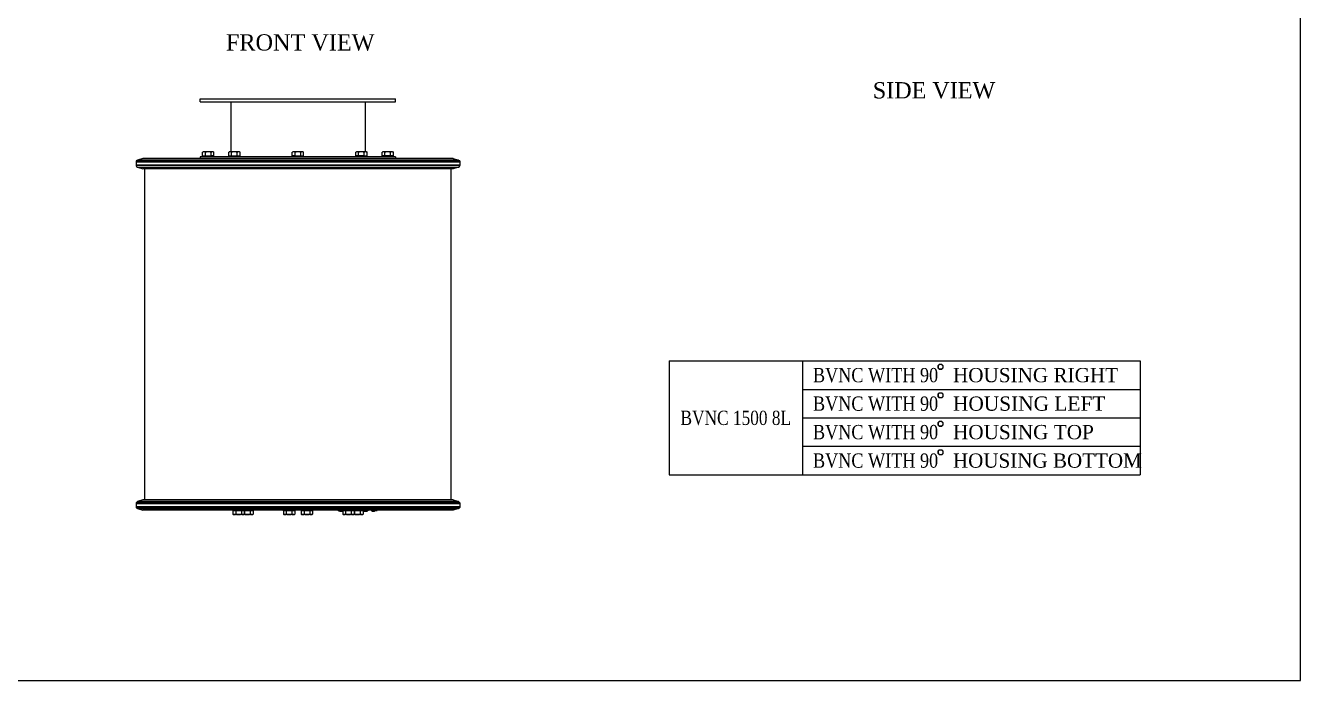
# Model space of a CAD drawing. Header units: millimetres. Extents: x 324 to 7054, y -67 to 2159.
# Drawn here: x 4966 to 7054, y -67 to 1006 of the extents above; entities that cross this region are included whole.
import ezdxf
from ezdxf.enums import TextEntityAlignment as Align

# ---------------------------------------------------------------- set-up
doc = ezdxf.new("R2010")
doc.units = ezdxf.units.MM
doc.header["$LTSCALE"] = 153.67
doc.layers.get('0').update_dxf_attribs({"linetype": 'CONTINUOUS'})
doc.layers.add('00_BUW_DATUM', color=7, linetype='CONTINUOUS')
doc.layers.add('02___PRT_ALL_AXES', color=7, linetype='CONTINUOUS')
doc.styles.get("Standard").update_dxf_attribs({"font": 'times.ttf'})

msp = doc.modelspace()

# ---------------------------------------------------------------- linework, layer by layer
at = {"linetype": 'Continuous'}
for p, q in [((7054, -67), (7054, 2159)), ((5302, 881), (5302, 799.2)), ((5522, 881), (5522, 799.2)), ((5255.7624, 792.8), (5256.01859, 792.8)), ((5260.12909, 792.8), (5260.88038, 792.8)), ((5269.10337, 792.8), (5269.87582, 792.8)), ((5273.98525, 792.8), (5274.2376, 792.8)), ((5298.8177, 792.8), (5299.0553, 792.8)), ((5303.55522, 792.8), (5302.80744, 792.8)), ((5312.54699, 792.8), (5311.75937, 792.8)), ((5317.00869, 792.8), (5317.28136, 792.8)), ((5402.7624, 792.8), (5403.01468, 792.8)), ((5407.12415, 792.8), (5407.89665, 792.8)), ((5416.11939, 792.8), (5416.87102, 792.8)), ((5420.98146, 792.8), (5421.2376, 792.8)), ((5506.70709, 792.8), (5506.95625, 792.8)), ((5511.06866, 792.8), (5511.83772, 792.8)), ((5520.0517, 792.8), (5520.82074, 792.8)), ((5524.93312, 792.8), (5525.1823, 792.8)), ((5549.7624, 792.8), (5550.01859, 792.8)), ((5554.12909, 792.8), (5554.88038, 792.8)), ((5563.10337, 792.8), (5563.87582, 792.8)), ((5567.98525, 792.8), (5568.2376, 792.8)), ((6020, 456.64201), (6791.5, 456.64201)), ((6020, 456.64201), (6020, 269.97535)), ((6238.16667, 456.64201), (6238.16667, 269.97535)), ((6791.5, 456.64201), (6791.5, 269.97535)), ((6238.16667, 409.97535), (6791.5, 409.97535)), ((6238.16667, 363.30868), (6791.5, 363.30868)), ((6238.16667, 316.64201), (6791.5, 316.64201)), ((6020, 269.97535), (6791.5, 269.97535)), ((5305.66573, 211.2), (5305.40809, 211.2)), ((5310.53593, 211.2), (5309.77466, 211.2)), ((5319.51666, 211.2), (5318.75558, 211.2)), ((5323.8833, 211.2), (5323.62565, 211.2)), ((5325.14933, 211.2), (5324.38771, 211.2)), ((5334.1297, 211.2), (5333.36899, 211.2)), ((5338.49648, 211.2), (5338.23881, 211.2)), ((5388.40687, 211.2), (5388.14922, 211.2)), ((5393.27691, 211.2), (5392.51588, 211.2)), ((5402.25787, 211.2), (5401.49656, 211.2)), ((5406.62443, 211.2), (5406.36679, 211.2)), ((5417.63319, 211.2), (5417.37557, 211.2)), ((5422.50361, 211.2), (5421.74202, 211.2)), ((5431.48402, 211.2), (5430.72327, 211.2)), ((5435.85078, 211.2), (5435.59311, 211.2)), ((5478.36965, 210.7957), (5478.27362, 211.80824)), ((5478.36965, 210.7957), (5485.50352, 210.7957)), ((5485.76117, 211.2), (5485.50352, 211.2)), ((5490.6313, 211.2), (5489.87013, 211.2)), ((5499.61213, 211.2), (5498.85096, 211.2)), ((5503.97873, 211.2), (5503.72109, 211.2)), ((5505.24471, 211.2), (5504.48317, 211.2)), ((5514.22517, 211.2), (5513.46436, 211.2)), ((5518.59191, 211.2), (5518.33424, 211.2)), ((5518.59191, 210.29569), (5525.16927, 210.29569)), ((5525.16927, 210.29569), (5524.95323, 211.80824)), ((5527.5695, 211.80824), (5525.16927, 210.29569)), ((5537.29154, 211.80824), (5537.38539, 211.69442))]:
    msp.add_line(p, q, dxfattribs=at)
msp.add_line((324, -67), (7054, -67))
at = {"linetype": 'Continuous', "const_width": 2.33333}
for points in [[(6460.53468, 448.86425), (6460.53468, 444.97533), (6462.47916, 443.03089), (6466.36804, 443.03089), (6468.31244, 444.97533), (6468.31244, 448.86425), (6466.36804, 450.80869), (6462.47916, 450.80869), (6460.53468, 448.86425)], [(6460.53468, 402.19757), (6460.53468, 398.30869), (6462.47916, 396.36425), (6466.36804, 396.36425), (6468.31244, 398.30869), (6468.31244, 402.19757), (6466.36804, 404.14201), (6462.47916, 404.14201), (6460.53468, 402.19757)], [(6460.53468, 355.53089), (6460.53468, 351.64201), (6462.47916, 349.69757), (6466.36804, 349.69757), (6468.31244, 351.64201), (6468.31244, 355.53089), (6466.36804, 357.47533), (6462.47916, 357.47533), (6460.53468, 355.53089)], [(6460.53468, 308.86423), (6460.53468, 304.97535), (6462.47916, 303.03091), (6466.36804, 303.03091), (6468.31244, 304.97535), (6468.31244, 308.86423), (6466.36804, 310.80869), (6462.47916, 310.80869), (6460.53468, 308.86423)]]:
    msp.add_lwpolyline(points, dxfattribs=at)
at = {"layer": '00_BUW_DATUM', "linetype": 'Continuous'}
for p, q in [((5257, 799.2), (5255.7624, 798.48547)), ((5255.7624, 792.8), (5255.7624, 798.48547)), ((5273, 799.2), (5257, 799.2)), ((5260.3812, 792.8), (5260.3812, 798.48547)), ((5269.6188, 792.8), (5269.6188, 798.48547)), ((5273, 799.2), (5274.2376, 798.48547)), ((5274.2376, 792.8), (5274.2376, 798.48547)), ((5298.82666, 798.49063), (5298.8177, 798.48547)), ((5298.82671, 798.49024), (5298.8177, 798.48547)), ((5298.8177, 792.8), (5298.8177, 798.48547)), ((5299.06585, 798.62884), (5298.82924, 798.48547)), ((5298.82924, 792.8), (5298.82924, 798.48547)), ((5300.0553, 799.2), (5299.06586, 798.62874)), ((5316.0553, 799.2), (5300.0553, 799.2)), ((5303.04244, 792.8), (5303.04244, 798.48547)), ((5312.2685, 792.8), (5312.2685, 798.48547)), ((5316.0553, 799.2), (5317.04475, 798.62874)), ((5317.04476, 798.62884), (5317.28136, 798.48547)), ((5317.28136, 792.8), (5317.28136, 798.48547)), ((5404, 799.2), (5402.7624, 798.48547)), ((5402.7624, 792.8), (5402.7624, 798.48547)), ((5420, 799.2), (5404, 799.2)), ((5407.3812, 792.8), (5407.3812, 798.48547)), ((5416.6188, 792.8), (5416.6188, 798.48547)), ((5420, 799.2), (5421.2376, 798.48547)), ((5421.2376, 792.8), (5421.2376, 798.48547)), ((5507.9447, 799.2), (5506.70709, 798.48547)), ((5506.70709, 792.8), (5506.70709, 798.48547)), ((5523.9447, 799.2), (5507.9447, 799.2)), ((5511.3259, 792.8), (5511.3259, 798.48547)), ((5520.5635, 792.8), (5520.5635, 798.48547)), ((5523.9447, 799.2), (5525.1823, 798.48547)), ((5525.1823, 792.8), (5525.1823, 798.48547)), ((5551, 799.2), (5549.7624, 798.48547)), ((5549.7624, 792.8), (5549.7624, 798.48547)), ((5567, 799.2), (5551, 799.2)), ((5554.3812, 792.8), (5554.3812, 798.48547)), ((5563.6188, 792.8), (5563.6188, 798.48547)), ((5567, 799.2), (5568.2376, 798.48547)), ((5568.2376, 792.8), (5568.2376, 798.48547)), ((5256, 791), (5256, 792.8)), ((5256.01859, 792.8), (5260.12909, 792.8)), ((5260.88038, 792.8), (5269.10337, 792.8)), ((5273.98525, 792.8), (5269.87582, 792.8)), ((5274, 791), (5274, 792.8)), ((5299.0553, 791), (5299.0553, 792.8)), ((5299.0553, 792.8), (5302.80744, 792.8)), ((5303.55522, 792.8), (5311.75937, 792.8)), ((5312.54699, 792.8), (5317.00869, 792.8)), ((5317.0553, 791), (5317.0553, 792.8)), ((5403, 791), (5403, 792.8)), ((5407.12415, 792.8), (5403.01468, 792.8)), ((5407.89665, 792.8), (5416.11939, 792.8)), ((5416.87102, 792.8), (5420.98146, 792.8)), ((5421, 791), (5421, 792.8)), ((5506.9447, 791), (5506.9447, 792.8)), ((5511.06866, 792.8), (5506.95625, 792.8)), ((5520.0517, 792.8), (5511.83772, 792.8)), ((5520.82074, 792.8), (5524.93312, 792.8)), ((5524.9447, 791), (5524.9447, 792.8)), ((5550, 791), (5550, 792.8)), ((5554.12909, 792.8), (5550.01859, 792.8)), ((5563.10337, 792.8), (5554.88038, 792.8)), ((5567.98525, 792.8), (5563.87582, 792.8)), ((5568, 791), (5568, 792.8)), ((5305.40809, 211.2), (5305.40809, 205.51453)), ((5305.6457, 211.2), (5305.6457, 211.80824)), ((5309.77466, 211.2), (5305.66573, 211.2)), ((5310.02689, 211.2), (5310.02689, 205.51453)), ((5318.75558, 211.2), (5310.53593, 211.2)), ((5319.2645, 211.2), (5319.2645, 205.51453)), ((5323.62565, 211.2), (5319.51666, 211.2)), ((5323.6457, 211.2), (5323.6457, 211.80824)), ((5324.38771, 211.2), (5323.8833, 211.2)), ((5323.8833, 211.2), (5323.8833, 205.51453)), ((5324.64007, 211.2), (5324.64007, 205.51453)), ((5333.36899, 211.2), (5325.14933, 211.2)), ((5333.87767, 211.2), (5333.87767, 205.51453)), ((5338.23881, 211.2), (5334.1297, 211.2)), ((5338.25887, 211.2), (5338.25887, 211.80824)), ((5338.49648, 211.2), (5338.49648, 205.51453)), ((5388.14922, 211.2), (5388.14922, 205.51453)), ((5388.38682, 211.2), (5388.38682, 211.80824)), ((5392.51588, 211.2), (5388.40687, 211.2)), ((5392.76802, 211.2), (5392.76802, 205.51453)), ((5401.49656, 211.2), (5393.27691, 211.2)), ((5402.00563, 211.2), (5402.00563, 205.51453)), ((5406.36679, 211.2), (5402.25787, 211.2)), ((5406.38682, 211.2), (5406.38682, 211.80824)), ((5406.62443, 211.2), (5406.62443, 205.51453)), ((5417.37557, 211.2), (5417.37557, 205.51453)), ((5417.61318, 211.2), (5417.61318, 211.80824)), ((5421.74202, 211.2), (5417.63319, 211.2)), ((5421.99437, 211.2), (5421.99437, 205.51453)), ((5430.72327, 211.2), (5422.50361, 211.2)), ((5431.23198, 211.2), (5431.23198, 205.51453)), ((5435.59311, 211.2), (5431.48402, 211.2)), ((5435.61317, 211.2), (5435.61317, 211.80824)), ((5435.85078, 211.2), (5435.85078, 205.51453)), ((5483.10977, 210.20005), (5481.52685, 210.20005)), ((5485.50352, 211.2), (5485.50352, 205.51453)), ((5485.74113, 211.2), (5485.74113, 211.80824)), ((5489.87013, 211.2), (5485.76117, 211.2)), ((5490.12233, 211.2), (5490.12233, 205.51453)), ((5498.85096, 211.2), (5490.6313, 211.2)), ((5499.35993, 211.2), (5499.35993, 205.51453)), ((5503.72109, 211.2), (5499.61213, 211.2)), ((5503.74113, 211.2), (5503.74113, 211.80824)), ((5504.48317, 211.2), (5503.97873, 211.2)), ((5503.97873, 211.2), (5503.97873, 205.51453)), ((5504.7355, 211.2), (5504.7355, 205.51453)), ((5513.46436, 211.2), (5505.24471, 211.2)), ((5513.97311, 211.2), (5513.97311, 205.51453)), ((5518.33424, 211.2), (5514.22517, 211.2)), ((5518.3543, 211.2), (5518.3543, 211.80824)), ((5518.59191, 211.2), (5518.59191, 205.51453)), ((5536.15423, 210.19998), (5534.57131, 210.19998)), ((5537.38539, 211.69442), (5541.53566, 211.69442)), ((5306.6457, 204.8), (5305.40809, 205.51453)), ((5337.25887, 204.8), (5306.6457, 204.8)), ((5322.6457, 204.8), (5323.8833, 205.51453)), ((5337.25887, 204.8), (5338.49648, 205.51453)), ((5389.38682, 204.8), (5388.14922, 205.51453)), ((5405.38682, 204.8), (5389.38682, 204.8)), ((5405.38682, 204.8), (5406.62443, 205.51453)), ((5418.61318, 204.8), (5417.37557, 205.51453)), ((5434.61318, 204.8), (5418.61318, 204.8)), ((5434.61318, 204.8), (5435.85078, 205.51453)), ((5486.74113, 204.8), (5485.50352, 205.51453)), ((5517.3543, 204.8), (5486.74113, 204.8)), ((5502.74113, 204.8), (5503.97873, 205.51453)), ((5517.3543, 204.8), (5518.59191, 205.51453))]:
    msp.add_line(p, q, dxfattribs=at)
for centre, radius, start, end in [((5536.17325, 209.99543), 5.62513, 17.57990963, 18.79296129), ((5528.37675, 229.22851), 21.92263, 306.88733818, 307.37719226)]:
    msp.add_arc(centre, radius, start, end, dxfattribs=at)
for points, knots in [([(5258.0718, 799.2), (5257.67747, 799.2), (5256.86163, 799.05238), (5256.12491, 798.69477), (5255.7624, 798.48547)], [0, 0, 0, 0, 0.4850688462, 1, 1, 1, 1]), ([(5260.3812, 798.48547), (5260.01868, 798.69477), (5259.28198, 799.05238), (5258.46613, 799.2), (5258.0718, 799.2)], [0, 0, 0, 0, 0.5149230195, 1, 1, 1, 1]), ([(5265, 799.2), (5264.21923, 799.2), (5262.65516, 799.0636), (5261.13165, 798.70211), (5260.3812, 798.48547)], [0, 0, 0, 0, 0.4998955749, 1, 1, 1, 1]), ([(5269.6188, 798.48547), (5268.86836, 798.7021), (5267.34485, 799.0636), (5265.78078, 799.2), (5265, 799.2)], [0, 0, 0, 0, 0.5000958056, 1, 1, 1, 1]), ([(5271.9282, 799.2), (5271.53388, 799.2), (5270.71803, 799.05238), (5269.98132, 798.69477), (5269.6188, 798.48547)], [0, 0, 0, 0, 0.4850688463, 1, 1, 1, 1]), ([(5274.2376, 798.48547), (5273.87509, 798.69477), (5273.13838, 799.05238), (5272.32254, 799.2), (5271.9282, 799.2)], [0, 0, 0, 0, 0.5149230195, 1, 1, 1, 1]), ([(5300.93584, 799.2), (5300.61734, 799.2), (5299.95725, 799.08465), (5299.35947, 798.79826), (5299.06586, 798.62875)], [0, 0, 0, 0, 0.4843851706, 1, 1, 1, 1]), ([(5303.04244, 798.48547), (5302.71422, 798.69321), (5302.04835, 799.0495), (5301.29651, 799.2), (5300.93584, 799.2)], [0, 0, 0, 0, 0.5185348874, 1, 1, 1, 1]), ([(5307.65547, 799.2), (5306.87567, 799.2), (5305.3135, 799.06359), (5303.79193, 798.7021), (5303.04244, 798.48547)], [0, 0, 0, 0, 0.4998821649, 1, 1, 1, 1]), ([(5312.2685, 798.48547), (5311.51902, 798.70209), (5309.99746, 799.0636), (5308.43528, 799.2), (5307.65547, 799.2)], [0, 0, 0, 0, 0.5001092161, 1, 1, 1, 1]), ([(5314.77493, 799.2), (5314.34782, 799.2), (5313.46939, 799.05457), (5312.66433, 798.69603), (5312.2685, 798.48547)], [0, 0, 0, 0, 0.4878694893, 1, 1, 1, 1]), ([(5317.28136, 798.48547), (5316.88554, 798.69603), (5316.08048, 799.05458), (5315.20205, 799.2), (5314.77493, 799.2)], [0, 0, 0, 0, 0.5121222871, 1, 1, 1, 1]), ([(5405.0718, 799.2), (5404.67747, 799.2), (5403.86163, 799.05238), (5403.12491, 798.69477), (5402.7624, 798.48547)], [0, 0, 0, 0, 0.4850688462, 1, 1, 1, 1]), ([(5407.3812, 798.48547), (5407.01868, 798.69477), (5406.28198, 799.05238), (5405.46613, 799.2), (5405.0718, 799.2)], [0, 0, 0, 0, 0.5149230195, 1, 1, 1, 1]), ([(5412, 799.2), (5411.21923, 799.2), (5409.65516, 799.0636), (5408.13165, 798.70211), (5407.3812, 798.48547)], [0, 0, 0, 0, 0.4998955749, 1, 1, 1, 1]), ([(5416.6188, 798.48547), (5415.86836, 798.7021), (5414.34485, 799.0636), (5412.78078, 799.2), (5412, 799.2)], [0, 0, 0, 0, 0.5000958056, 1, 1, 1, 1]), ([(5418.9282, 799.2), (5418.53388, 799.2), (5417.71803, 799.05238), (5416.98132, 798.69477), (5416.6188, 798.48547)], [0, 0, 0, 0, 0.4850688463, 1, 1, 1, 1]), ([(5421.2376, 798.48547), (5420.87509, 798.69477), (5420.13838, 799.05238), (5419.32254, 799.2), (5418.9282, 799.2)], [0, 0, 0, 0, 0.5149230195, 1, 1, 1, 1]), ([(5509.0165, 799.2), (5508.62217, 799.2), (5507.80632, 799.05238), (5507.06961, 798.69477), (5506.70709, 798.48547)], [0, 0, 0, 0, 0.4850688758, 1, 1, 1, 1]), ([(5511.3259, 798.48547), (5510.96338, 798.69477), (5510.22668, 799.05238), (5509.41083, 799.2), (5509.0165, 799.2)], [0, 0, 0, 0, 0.5149229899, 1, 1, 1, 1]), ([(5515.9447, 799.2), (5515.16393, 799.2), (5513.59987, 799.0636), (5512.07635, 798.70211), (5511.3259, 798.48547)], [0, 0, 0, 0, 0.4998955749, 1, 1, 1, 1]), ([(5520.5635, 798.48547), (5519.81306, 798.7021), (5518.28955, 799.0636), (5516.72548, 799.2), (5515.9447, 799.2)], [0, 0, 0, 0, 0.5000958056, 1, 1, 1, 1]), ([(5522.8729, 799.2), (5522.47858, 799.2), (5521.66273, 799.05238), (5520.92602, 798.69477), (5520.5635, 798.48547)], [0, 0, 0, 0, 0.4850688167, 1, 1, 1, 1]), ([(5525.1823, 798.48547), (5524.81979, 798.69477), (5524.08308, 799.05238), (5523.26723, 799.2), (5522.8729, 799.2)], [0, 0, 0, 0, 0.5149230491, 1, 1, 1, 1]), ([(5552.0718, 799.2), (5551.67747, 799.2), (5550.86163, 799.05238), (5550.12491, 798.69477), (5549.7624, 798.48547)], [0, 0, 0, 0, 0.4850688462, 1, 1, 1, 1]), ([(5554.3812, 798.48547), (5554.01868, 798.69477), (5553.28198, 799.05238), (5552.46613, 799.2), (5552.0718, 799.2)], [0, 0, 0, 0, 0.5149230195, 1, 1, 1, 1]), ([(5559, 799.2), (5558.21923, 799.2), (5556.65516, 799.0636), (5555.13165, 798.70211), (5554.3812, 798.48547)], [0, 0, 0, 0, 0.4998955749, 1, 1, 1, 1]), ([(5563.6188, 798.48547), (5562.86836, 798.7021), (5561.34485, 799.0636), (5559.78078, 799.2), (5559, 799.2)], [0, 0, 0, 0, 0.5000958056, 1, 1, 1, 1]), ([(5565.9282, 799.2), (5565.53388, 799.2), (5564.71803, 799.05238), (5563.98132, 798.69477), (5563.6188, 798.48547)], [0, 0, 0, 0, 0.4850688463, 1, 1, 1, 1]), ([(5568.2376, 798.48547), (5567.87509, 798.69477), (5567.13838, 799.05238), (5566.32254, 799.2), (5565.9282, 799.2)], [0, 0, 0, 0, 0.5149230195, 1, 1, 1, 1]), ([(5480.00482, 210.78731), (5480.23084, 210.60686), (5480.70874, 210.31224), (5481.26426, 210.2001), (5481.52685, 210.20006)], [0, 0, 0, 0, 0.5241164001, 1, 1, 1, 1]), ([(5481.58774, 210.78731), (5481.81375, 210.60686), (5482.29166, 210.31224), (5482.84717, 210.2001), (5483.10977, 210.20005)], [0, 0, 0, 0, 0.5241164804, 1, 1, 1, 1]), ([(5483.10977, 210.20005), (5483.37248, 210.2), (5483.92829, 210.31204), (5484.40644, 210.60677), (5484.63256, 210.7873)], [0, 0, 0, 0, 0.475881527, 1, 1, 1, 1]), ([(5532.13076, 211.8026), (5532.29828, 211.55877), (5532.64715, 211.11996), (5533.2524, 210.60029), (5533.89793, 210.27534), (5534.35303, 210.19998), (5534.57131, 210.19998)], [0, 0, 0, 0, 0.2928891228, 0.5520724562, 0.7838927168, 1, 1, 1, 1]), ([(5533.71368, 211.8026), (5533.88119, 211.55877), (5534.23007, 211.11996), (5534.83532, 210.60028), (5535.48084, 210.27534), (5535.93595, 210.19998), (5536.15423, 210.19998)], [0, 0, 0, 0, 0.2928891598, 0.5520725046, 0.78389275, 1, 1, 1, 1]), ([(5536.15423, 210.19998), (5536.36464, 210.19998), (5536.8022, 210.26966), (5537.42573, 210.57137), (5538.01316, 211.05549), (5538.35434, 211.46595), (5538.51852, 211.69412)], [0, 0, 0, 0, 0.2178018773, 0.4504098584, 0.7090184709, 1, 1, 1, 1]), ([(5305.40809, 205.51453), (5305.7706, 205.30523), (5306.50731, 204.94762), (5307.32316, 204.8), (5307.71749, 204.8)], [0, 0, 0, 0, 0.5149230195, 1, 1, 1, 1]), ([(5307.71749, 204.8), (5308.11182, 204.8), (5308.92766, 204.94762), (5309.66437, 205.30523), (5310.02689, 205.51453)], [0, 0, 0, 0, 0.4850688463, 1, 1, 1, 1]), ([(5310.02689, 205.51453), (5310.77733, 205.2979), (5312.30084, 204.9364), (5313.86491, 204.8), (5314.6457, 204.8)], [0, 0, 0, 0, 0.5000958056, 1, 1, 1, 1]), ([(5314.6457, 204.8), (5315.42646, 204.8), (5316.99053, 204.9364), (5318.51404, 205.29789), (5319.2645, 205.51453)], [0, 0, 0, 0, 0.4998955749, 1, 1, 1, 1]), ([(5319.2645, 205.51453), (5319.62701, 205.30523), (5320.36372, 204.94762), (5321.17957, 204.8), (5321.5739, 204.8)], [0, 0, 0, 0, 0.5149230195, 1, 1, 1, 1]), ([(5321.5739, 204.8), (5321.96822, 204.8), (5322.78407, 204.94762), (5323.52078, 205.30523), (5323.8833, 205.51453)], [0, 0, 0, 0, 0.4850688462, 1, 1, 1, 1]), ([(5322.68591, 204.81818), (5322.85261, 204.8352), (5323.53924, 204.95518), (5324.1835, 205.25093), (5324.64007, 205.51453)], [0, 0, 0, 0, 0.2411868199, 1, 1, 1, 1]), ([(5324.64007, 205.51453), (5325.39051, 205.2979), (5326.91402, 204.9364), (5328.47809, 204.8), (5329.25887, 204.8)], [0, 0, 0, 0, 0.5000958056, 1, 1, 1, 1]), ([(5329.25887, 204.8), (5330.03964, 204.8), (5331.60371, 204.9364), (5333.12722, 205.29789), (5333.87767, 205.51453)], [0, 0, 0, 0, 0.4998955749, 1, 1, 1, 1]), ([(5333.87767, 205.51453), (5334.24019, 205.30523), (5334.9769, 204.94762), (5335.79274, 204.8), (5336.18707, 204.8)], [0, 0, 0, 0, 0.5149230195, 1, 1, 1, 1]), ([(5336.18707, 204.8), (5336.5814, 204.8), (5337.39724, 204.94762), (5338.13396, 205.30523), (5338.49648, 205.51453)], [0, 0, 0, 0, 0.4850688462, 1, 1, 1, 1]), ([(5388.14922, 205.51453), (5388.51173, 205.30523), (5389.24844, 204.94762), (5390.06429, 204.8), (5390.45862, 204.8)], [0, 0, 0, 0, 0.5149230195, 1, 1, 1, 1]), ([(5390.45862, 204.8), (5390.85295, 204.8), (5391.66879, 204.94762), (5392.4055, 205.30523), (5392.76802, 205.51453)], [0, 0, 0, 0, 0.4850688463, 1, 1, 1, 1]), ([(5392.76802, 205.51453), (5393.51846, 205.2979), (5395.04197, 204.9364), (5396.60604, 204.8), (5397.38682, 204.8)], [0, 0, 0, 0, 0.5000958056, 1, 1, 1, 1]), ([(5397.38682, 204.8), (5398.16759, 204.8), (5399.73166, 204.9364), (5401.25517, 205.29789), (5402.00563, 205.51453)], [0, 0, 0, 0, 0.4998955749, 1, 1, 1, 1]), ([(5402.00563, 205.51453), (5402.36814, 205.30523), (5403.10485, 204.94762), (5403.9207, 204.8), (5404.31503, 204.8)], [0, 0, 0, 0, 0.5149230195, 1, 1, 1, 1]), ([(5404.31503, 204.8), (5404.70935, 204.8), (5405.5252, 204.94762), (5406.26191, 205.30523), (5406.62443, 205.51453)], [0, 0, 0, 0, 0.4850688462, 1, 1, 1, 1]), ([(5417.37557, 205.51453), (5417.73808, 205.30523), (5418.47479, 204.94762), (5419.29064, 204.8), (5419.68497, 204.8)], [0, 0, 0, 0, 0.5149230195, 1, 1, 1, 1]), ([(5419.68497, 204.8), (5420.0793, 204.8), (5420.89514, 204.94762), (5421.63185, 205.30523), (5421.99437, 205.51453)], [0, 0, 0, 0, 0.4850688463, 1, 1, 1, 1]), ([(5421.99437, 205.51453), (5422.74481, 205.2979), (5424.26833, 204.9364), (5425.83239, 204.8), (5426.61318, 204.8)], [0, 0, 0, 0, 0.5000958056, 1, 1, 1, 1]), ([(5426.61318, 204.8), (5427.39395, 204.8), (5428.95801, 204.9364), (5430.48153, 205.29789), (5431.23198, 205.51453)], [0, 0, 0, 0, 0.4998955749, 1, 1, 1, 1]), ([(5431.23198, 205.51453), (5431.59449, 205.30523), (5432.3312, 204.94762), (5433.14705, 204.8), (5433.54138, 204.8)], [0, 0, 0, 0, 0.5149230195, 1, 1, 1, 1]), ([(5433.54138, 204.8), (5433.9357, 204.8), (5434.75155, 204.94762), (5435.48826, 205.30523), (5435.85078, 205.51453)], [0, 0, 0, 0, 0.4850688462, 1, 1, 1, 1]), ([(5485.50352, 205.51453), (5485.86604, 205.30523), (5486.60275, 204.94762), (5487.41859, 204.8), (5487.81293, 204.8)], [0, 0, 0, 0, 0.5149230195, 1, 1, 1, 1]), ([(5487.81293, 204.8), (5488.20725, 204.8), (5489.0231, 204.94762), (5489.75981, 205.30523), (5490.12233, 205.51453)], [0, 0, 0, 0, 0.4850688463, 1, 1, 1, 1]), ([(5490.12233, 205.51453), (5490.87277, 205.2979), (5492.39628, 204.9364), (5493.96035, 204.8), (5494.74113, 204.8)], [0, 0, 0, 0, 0.5000958056, 1, 1, 1, 1]), ([(5494.74113, 204.8), (5495.5219, 204.8), (5497.08596, 204.9364), (5498.60948, 205.29789), (5499.35993, 205.51453)], [0, 0, 0, 0, 0.4998955749, 1, 1, 1, 1]), ([(5499.35993, 205.51453), (5499.72244, 205.30523), (5500.45915, 204.94762), (5501.275, 204.8), (5501.66933, 204.8)], [0, 0, 0, 0, 0.5149230195, 1, 1, 1, 1]), ([(5501.66933, 204.8), (5502.06366, 204.8), (5502.8795, 204.94762), (5503.61621, 205.30523), (5503.97873, 205.51453)], [0, 0, 0, 0, 0.4850688462, 1, 1, 1, 1]), ([(5502.78134, 204.81818), (5502.94805, 204.8352), (5503.63467, 204.95518), (5504.27894, 205.25093), (5504.7355, 205.51453)], [0, 0, 0, 0, 0.2411868199, 1, 1, 1, 1]), ([(5504.7355, 205.51453), (5505.48594, 205.2979), (5507.00945, 204.9364), (5508.57352, 204.8), (5509.3543, 204.8)], [0, 0, 0, 0, 0.5000958056, 1, 1, 1, 1]), ([(5509.3543, 204.8), (5510.13507, 204.8), (5511.69914, 204.9364), (5513.22265, 205.29789), (5513.97311, 205.51453)], [0, 0, 0, 0, 0.4998955749, 1, 1, 1, 1]), ([(5513.97311, 205.51453), (5514.33562, 205.30523), (5515.07233, 204.94762), (5515.88818, 204.8), (5516.28251, 204.8)], [0, 0, 0, 0, 0.5149230195, 1, 1, 1, 1]), ([(5516.28251, 204.8), (5516.67683, 204.8), (5517.49268, 204.94762), (5518.22939, 205.30523), (5518.59191, 205.51453)], [0, 0, 0, 0, 0.4850688462, 1, 1, 1, 1])]:
    msp.add_open_spline(points, degree=3, knots=knots, dxfattribs=at)
at = {"layer": '02___PRT_ALL_AXES', "linetype": 'Continuous'}
for p, q in [((5252, 881), (5252, 886)), ((5252, 886), (5572, 886)), ((5252, 881), (5572, 881)), ((5572, 881), (5572, 886)), ((5147, 784.4), (5147, 776.80994)), ((5677, 784.4), (5147, 784.4)), ((5147, 782.59006), (5677, 782.59006)), ((5677, 777), (5147, 777)), ((5677, 776.80994), (5147, 776.80994)), ((5158.06144, 788.19176), (5149.12288, 785.45897)), ((5674.87712, 785.45897), (5149.12288, 785.45897)), ((5149.12288, 773.94103), (5158.06144, 771.20824)), ((5149.12288, 773.94103), (5674.87712, 773.94103)), ((5665.93856, 788.19176), (5158.06144, 788.19176)), ((5252, 791), (5252, 788.19176)), ((5572, 791), (5252, 791)), ((5572, 791), (5572, 788.19176)), ((5665.93856, 788.19176), (5674.87712, 785.45897)), ((5674.87712, 773.94103), (5665.93856, 771.20824)), ((5677, 784.4), (5677, 776.80994)), ((5665.93856, 771.20824), (5158.06144, 771.20824)), ((5161, 228.79176), (5161, 771.20824)), ((5663, 228.79176), (5663, 771.20824)), ((5677, 224), (5147, 224)), ((5147, 224), (5147, 216.6)), ((5147, 223.19006), (5677, 223.19006)), ((5677, 217.40994), (5147, 217.40994)), ((5677, 216.6), (5147, 216.6)), ((5158.06144, 228.79176), (5149.12288, 226.05897)), ((5674.87712, 226.05897), (5149.12288, 226.05897)), ((5149.12288, 214.54103), (5158.06144, 211.80824)), ((5149.12288, 214.54103), (5674.87712, 214.54103)), ((5665.93856, 228.79176), (5158.06144, 228.79176)), ((5665.93856, 211.80824), (5158.06144, 211.80824)), ((5665.93856, 228.79176), (5674.87712, 226.05897)), ((5674.87712, 214.54103), (5665.93856, 211.80824)), ((5677, 224), (5677, 216.6))]:
    msp.add_line(p, q, dxfattribs=at)
for centre, start, end in [((5150, 776.80994), 180, 253), ((5150, 782.59006), 107, 142.85408219), ((5674, 782.59006), 37.14591781, 73), ((5674, 776.80994), 287, 0), ((5150, 223.19006), 107, 164.29923208), ((5150, 217.40994), 195.70076792, 253), ((5674, 223.19006), 15.70076792, 73), ((5674, 217.40994), 287, 344.29923208)]:
    msp.add_arc(centre, 3, start, end, dxfattribs=at)

# ---------------------------------------------------------------- texts
at = {"linetype": 'ByBlock'}
for s, width, p, p2 in [('FRONT VIEW', 1.007167, (5293.99443, 965.03045), (5537.41855, 965.03045)), ('SIDE VIEW', 1.001805, (6353.53461, 886.59601), (6554.00154, 886.59601))]:
    msp.add_text(s, height=26.666667, dxfattribs=dict(at, width=width)).set_placement(p, p2, align=Align.FIT)
at = {"linetype": 'Continuous'}
for s, width, p, p2 in [(' BVNC WITH 90', 0.863856, (6248.08333, 421.64201), (6460.5347, 421.64201)), (' HOUSING RIGHT', 1.005966, (6476.09025, 421.64201), (6755.27313, 421.64201)), (' BVNC WITH 90', 0.863856, (6248.08333, 374.97535), (6460.5347, 374.97535)), (' HOUSING LEFT', 1.01468, (6476.09025, 374.97535), (6734.39116, 374.97535)), ('BVNC 1500 8L', 0.822422, (6038.56453, 351.64201), (6219.60214, 351.64201)), (' BVNC WITH 90', 0.863856, (6248.08333, 328.30868), (6460.5347, 328.30868)), (' HOUSING TOP', 1.009071, (6476.09025, 328.30868), (6715.59738, 328.30868)), (' BVNC WITH 90', 0.863856, (6248.08333, 281.64201), (6460.5347, 281.64201)), (' HOUSING BOTTOM', 1.000969, (6476.09025, 281.64201), (6794.13176, 281.64201))]:
    msp.add_text(s, height=23.3333333, dxfattribs=dict(at, width=width)).set_placement(p, p2, align=Align.FIT)

doc.saveas('drawing.dxf')
